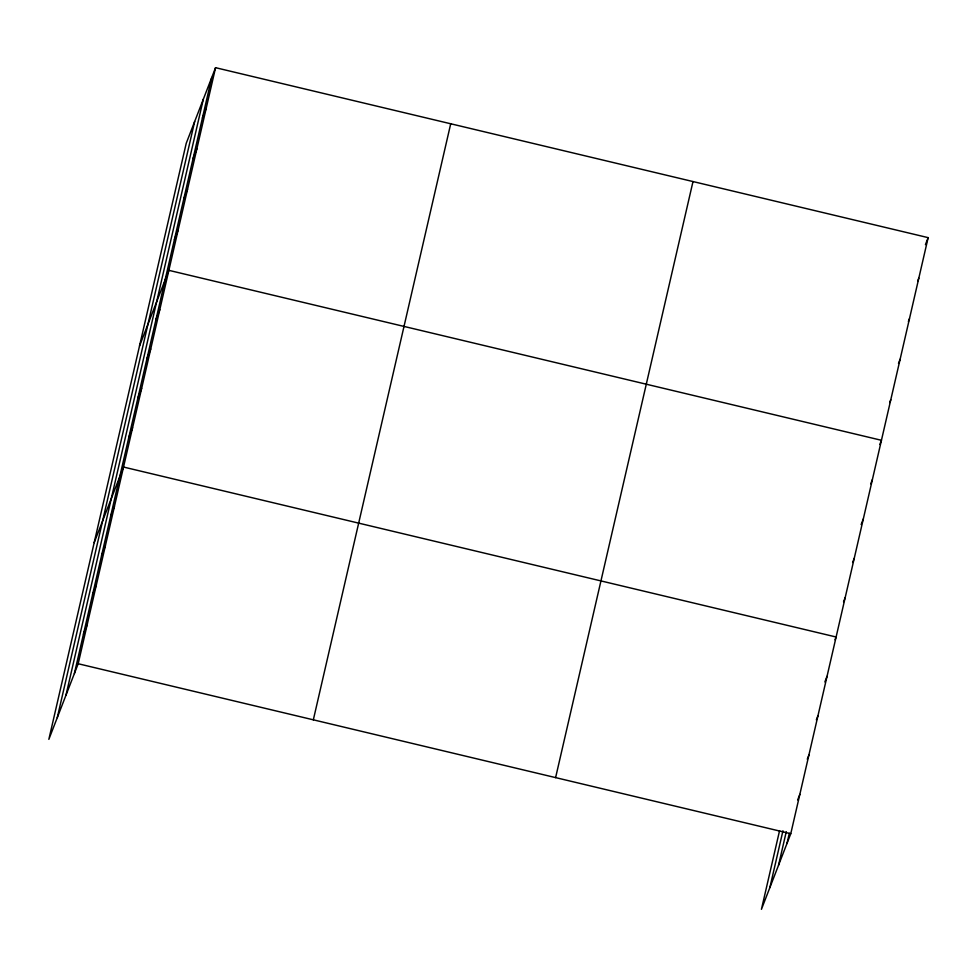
<?xml version="1.0" encoding="UTF-8"?>
<svg xmlns="http://www.w3.org/2000/svg" width="977" height="977" viewBox="0 0 977 977"><rect width="100%" height="100%" fill="white"/><g stroke="black" fill="none" stroke-linecap="round" stroke-linejoin="round"><path stroke-width="1.47" d="M57.277 717.631L194.655 121.575M65.96 695.258L203.338 99.19M74.386 673.532L211.765 77.464M215.563 67.682L186.228 143.301L48.85 739.357L78.184 663.737L215.563 67.682L928.15 237.643L790.772 833.699L761.437 909.318L779.573 830.645M313.336 719.829L450.715 123.774M555.608 777.619L692.998 181.551M769.864 887.592L782.956 830.768M778.547 865.219L786.265 831.696M786.973 843.493L789.318 833.296M202.422 117.997L206.22 108.215M193.08 158.53L196.878 148.748M183.737 199.064L187.535 189.282M174.394 239.597L178.193 229.815M139.528 345.956L168.85 270.336L881.437 440.297L879.813 444.498M155.99 319.467L159.788 309.685M146.916 358.803L150.714 349.021M137.855 398.152L141.653 388.357M128.793 437.488L132.579 427.706M94.183 542.662L123.517 467.043L836.104 637.004L835.017 639.801M110.657 516.174L114.443 506.379M101.584 555.51L105.382 545.716M92.522 594.846L96.32 585.064M83.448 634.183L87.246 624.401M925.439 244.629L928.15 237.643M917.721 280.973L918.807 278.176M908.378 321.506L909.465 318.71M898.498 363.432L900.122 359.243M889.693 402.561L890.78 399.764M870.751 483.835L872.376 479.646M861.14 524.576L863.302 518.982M852.616 562.52L854.24 558.319M843.542 601.856L845.166 597.668M824.869 681.934L827.031 676.34M816.345 719.878L817.969 715.677M807.271 759.214L808.907 755.026M797.659 799.955L799.833 794.362M78.184 663.737L790.772 833.699"/></g></svg>
